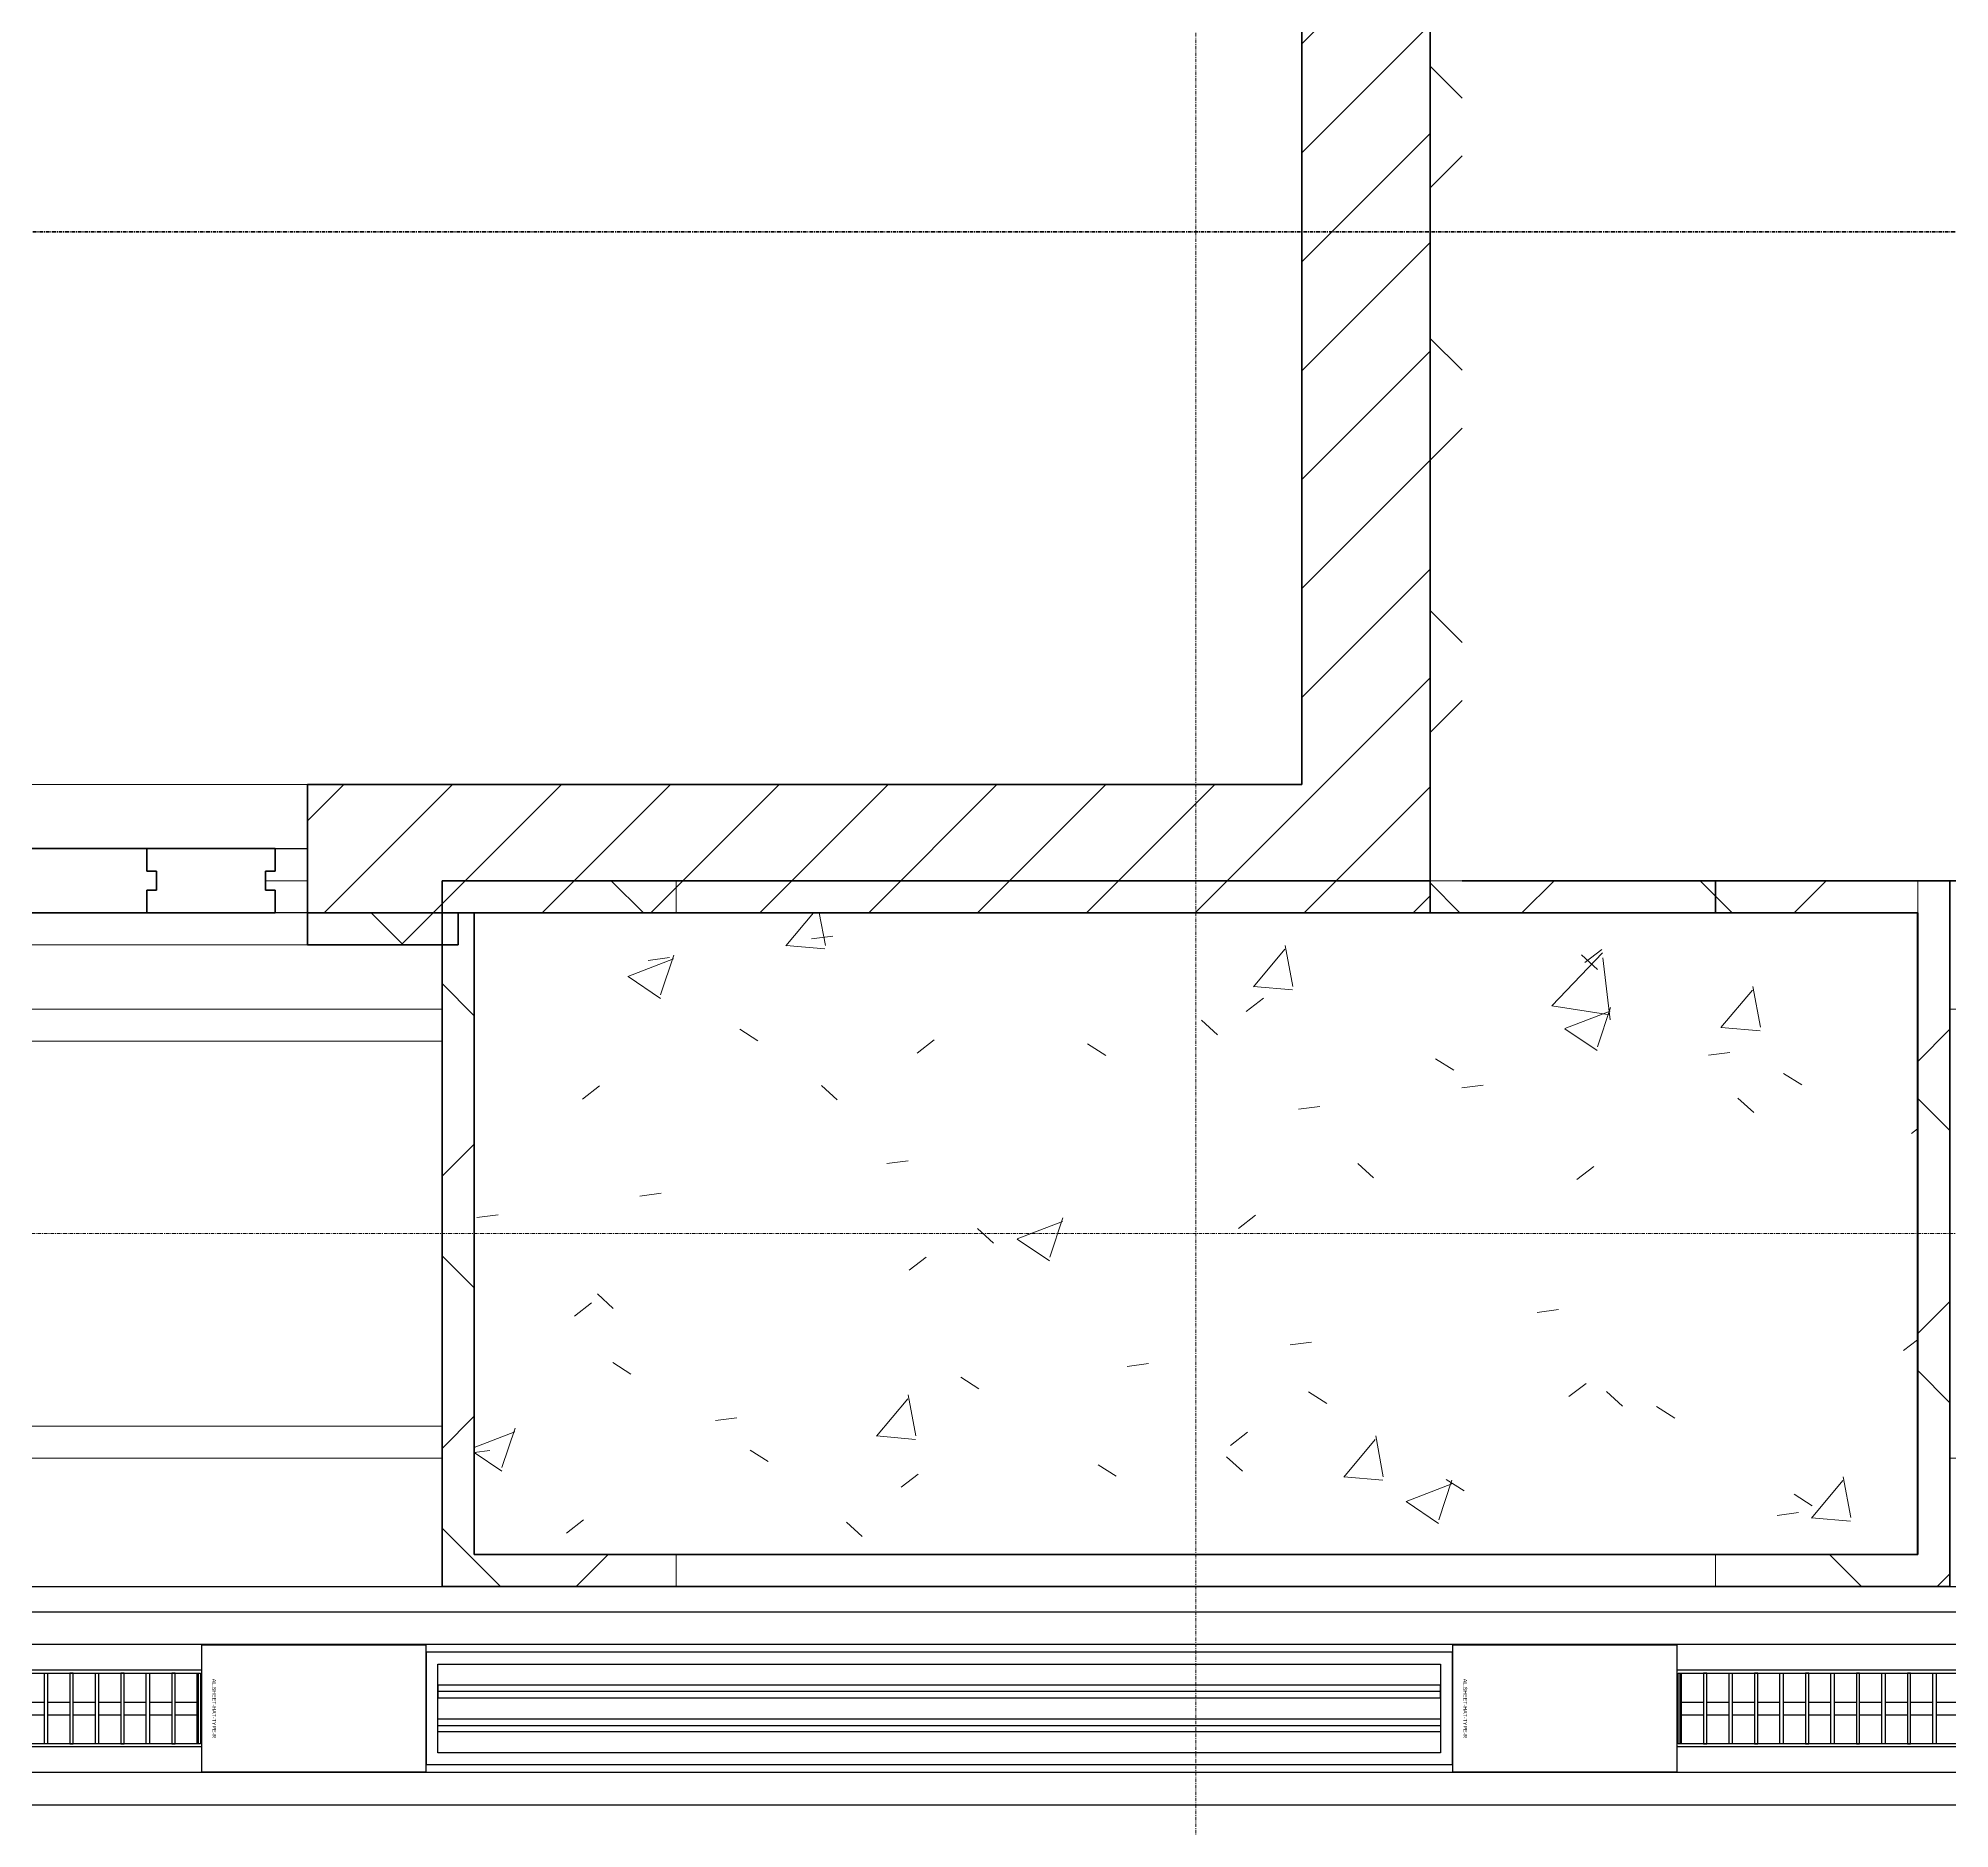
# Model space of a CAD drawing. Header units: millimetres. Extents: x -853228 to -744682, y -17776 to 32484.
# Drawn here: x -803487 to -800507, y 2652 to 5442 of the extents above; entities that cross this region are included whole.
import ezdxf
from ezdxf.enums import TextEntityAlignment as Align
from ezdxf.xclip import XClip

# ---------------------------------------------------------------- set-up
doc = ezdxf.new("R2010")
doc.units = ezdxf.units.MM
doc.header["$XCLIPFRAME"] = 0
doc.linetypes.add('DPA_Grid _ Level 100', pattern=[10, 5.5, -1.6, 1.3, -1.6])
for name, color, linetype in [('000 - WIPEOUT', 250, 'Continuous'), ('001 - ASCESSORIES', 251, 'Continuous'), ('008 - LIGHTING', 1, 'Continuous'), ('A04_TUBE SERIES', 2, 'Continuous'), ('A11_ALU.SOLID SHEET', 2, 'Continuous')]:
    doc.layers.add(name, color=color, linetype=linetype)
for name, color, linetype, lineweight in [('A-COLS', 5, 'Continuous', 70), ('A-COLS-E', 1, 'Continuous', 35), ('A-DOOR', 3, 'Continuous', 25), ('A-DOOR-E', 2, 'Continuous', 25), ('A-DOOR-FRAM', 3, 'Continuous', 25), ('A-FLOR-E', 2, 'Continuous', 35), ('A-GLAZ-CURT', 2, 'Continuous', 9), ('A-WALL', 5, 'Continuous', 35), ('A-WALL-FNSH', 2, 'Continuous', 35), ('A-WALL-PATT', 1, 'Continuous', 9), ('G-ANNO-SECL', 3, 'Continuous', 9), ('I-WALL-E', 2, 'Continuous', 35), ('S-GRID', 251, 'Continuous', 9), ('S-STRS-MBND', 2, 'Continuous', 35), ('WALL-E', 2, 'Continuous', 9)]:
    doc.layers.add(name, color=color, linetype=linetype, lineweight=lineweight)
pattern_1 = [(45, (0, 0), (-84.852814, 84.852814), [])]
pattern_2 = [(45, (0, 0), (-212.13203, 212.13203), []), (135, (0, 0), (-212.13203, -212.13203), [])]

# ---------------------------------------------------------------- blocks, each defined once
blk = doc.blocks.new('A33 - _Wall_ Access Panel 3000 x 3000-18927020-4281-01 ENLARGED LOWER PLATFORM LEVEL - REFLECTED CEILING PLAN - SHEET 2')
at = {"layer": 'A-DOOR'}
for p, q in [((571.7, 0), (1250, 0)), ((1250, 0), (1450, 0)), ((1250, -35), (1250, 0)), ((1250, 0), (1250, -35)), ((1450, 0), (1450, -35)), ((1265, -35), (1250, -35)), ((1250, -35), (1265, -35)), ((1265, -65), (1265, -35)), ((1265, -35), (1265, -65)), ((1450, -35), (1435, -35)), ((1435, -35), (1435, -65)), ((1250, -100), (1250, -65)), ((1250, -65), (1265, -65)), ((1265, -65), (1250, -65)), ((1250, -65), (1250, -100)), ((1435, -65), (1450, -65)), ((1450, -65), (1450, -100)), ((1250, -100), (571.7, -100)), ((1450, -100), (1250, -100))]:
    blk.add_line(p, q, dxfattribs=at)
at = {"layer": 'A-DOOR-E'}
for p, q in [((1250, 0), (571.7, 0)), ((571.7, 0), (1250, 0)), ((1250, 0), (571.7, 0)), ((571.7, 0), (1250, 0)), ((571.7, 0), (1250, 0)), ((571.7, 0), (1250, 0)), ((1250, 0), (571.7, 0)), ((1450, 0), (1250, 0)), ((1250, 0), (1250, -35)), ((1250, -35), (1250, 0)), ((1250, 0), (1250, -35)), ((1250, -35), (1250, 0)), ((1250, 0), (1250, -35)), ((1250, 0), (1250, -35)), ((1250, 0), (1250, -35)), ((1250, -35), (1250, 0)), ((1450, -35), (1450, 0)), ((1250, -35), (1265, -35)), ((1265, -35), (1250, -35)), ((1250, -35), (1265, -35)), ((1265, -35), (1250, -35)), ((1250, -35), (1265, -35)), ((1250, -35), (1265, -35)), ((1250, -35), (1265, -35)), ((1265, -35), (1250, -35)), ((1265, -35), (1265, -65)), ((1265, -65), (1265, -35)), ((1265, -35), (1265, -65)), ((1265, -65), (1265, -35)), ((1265, -35), (1265, -65)), ((1265, -35), (1265, -65)), ((1265, -35), (1265, -65)), ((1265, -65), (1265, -35)), ((1435, -65), (1435, -35)), ((1435, -35), (1450, -35)), ((1265, -65), (1250, -65)), ((1250, -65), (1250, -100)), ((1250, -100), (1250, -65)), ((1250, -65), (1265, -65)), ((1265, -65), (1250, -65)), ((1250, -65), (1250, -100)), ((1250, -100), (1250, -65)), ((1250, -65), (1265, -65)), ((1265, -65), (1250, -65)), ((1250, -65), (1250, -100)), ((1265, -65), (1250, -65)), ((1250, -65), (1250, -100)), ((1250, -65), (1250, -100)), ((1265, -65), (1250, -65)), ((1250, -100), (1250, -65)), ((1250, -65), (1265, -65)), ((1450, -65), (1435, -65)), ((1450, -100), (1450, -65)), ((571.7, -100), (1250, -100)), ((1250, -100), (571.7, -100)), ((571.7, -100), (1250, -100)), ((1250, -100), (571.7, -100)), ((1250, -100), (571.7, -100)), ((1250, -100), (571.7, -100)), ((571.7, -100), (1250, -100)), ((1250, -100), (1450, -100))]:
    blk.add_line(p, q, dxfattribs=at)
at = {"layer": 'A-DOOR-FRAM'}
for p, q in [((1450, 0), (1500, 0)), ((1450, -35), (1450, 0)), ((1500, 0), (1500, -100)), ((1435.2, -65), (1435.2, -35)), ((1435.2, -35), (1450, -35)), ((1450, -65), (1435.2, -65)), ((1450, -100), (1450, -65)), ((1500, -100), (1450, -100))]:
    blk.add_line(p, q, dxfattribs=at)
blk = doc.blocks.new('*U393')
at = {"layer": 'S-GRID', "linetype": 'DPA_Grid _ Level 100'}
for p, q in [((0, -21354.7), (0, 16961.2)), ((22800, 0), (-50209.7, 0))]:
    blk.add_line(p, q, dxfattribs=at)
blk = doc.blocks.new('System Panel - DPA-AR_Metal Ceiling Rectangular Panel-V31-4281-01 ENLARGED LOWER PLATFORM LEVEL - REFLECTED CEILING PLAN - SHEET 2')
at = {"layer": 'A-GLAZ-CURT'}
for p, q in [((-803132.4, 4129), (-803067.4, 4129)), ((-804982.3, 3929), (-804982.3, 4079)), ((-804982.3, 4029), (-804982.3, 3929)), ((-804982.3, 3929), (-802857.4, 3929)), ((-802857.4, 3929), (-804982.3, 3929))]:
    blk.add_line(p, q, dxfattribs=at)
blk = doc.blocks.new('System Panel - DPA-AR_Metal Ceiling Rectangular Panel-V21-4281-01 ENLARGED LOWER PLATFORM LEVEL - REFLECTED CEILING PLAN - SHEET 2')
at = {"layer": 'A-GLAZ-CURT'}
for p, q in [((-825657.4, 3229), (-827782.3, 3229)), ((-827782.3, 3229), (-827782.3, 3029)), ((-827782.3, 3029), (-827782.3, 3229)), ((-827782.3, 3229), (-825657.4, 3229)), ((-827782.3, 3029), (-825657.3, 3029)), ((-825657.3, 3029), (-827782.3, 3029))]:
    blk.add_line(p, q, dxfattribs=at)
blk = doc.blocks.new('System Panel - DPA-AR_Metal Ceiling Rectangular Panel-V22-4281-01 ENLARGED LOWER PLATFORM LEVEL - REFLECTED CEILING PLAN - SHEET 2')
at = {"layer": 'A-GLAZ-CURT'}
for p, q in [((-825657.4, 3879), (-827782.3, 3879)), ((-827782.3, 3879), (-827782.3, 3279)), ((-827782.3, 3279), (-827782.3, 3879)), ((-827782.3, 3879), (-825657.4, 3879)), ((-827782.3, 3279), (-825657.4, 3279)), ((-825657.4, 3279), (-827782.3, 3279))]:
    blk.add_line(p, q, dxfattribs=at)
blk = doc.blocks.new('System Panel - DPA-AR_Metal Ceiling Rectangular Panel-V32-4281-01 ENLARGED LOWER PLATFORM LEVEL - REFLECTED CEILING PLAN - SHEET 2')
at = {"layer": 'A-GLAZ-CURT'}
for p, q in [((-798382.4, 4129), (-800507.4, 4129)), ((-800507.4, 4129), (-798382.4, 4129)), ((-798382.4, 4129), (-798382.4, 3929)), ((-798382.4, 3929), (-798382.4, 4079)), ((-800507.3, 3929), (-798382.4, 3929)), ((-798382.4, 3929), (-800507.3, 3929))]:
    blk.add_line(p, q, dxfattribs=at)
blk = doc.blocks.new('System Panel - DPA-AR_Metal Ceiling Rectangular Panel-V17-4281-01 ENLARGED LOWER PLATFORM LEVEL - REFLECTED CEILING PLAN - SHEET 2')
at = {"layer": 'A-GLAZ-CURT'}
for p, q in [((-821182.4, 3229), (-823307.3, 3229)), ((-823307.3, 3229), (-821182.4, 3229)), ((-821182.4, 3029), (-821182.4, 3229)), ((-821182.4, 3229), (-821182.4, 3029)), ((-823307.4, 3029), (-821182.4, 3029)), ((-821182.4, 3029), (-823307.4, 3029))]:
    blk.add_line(p, q, dxfattribs=at)
blk = doc.blocks.new('*U516')
at = {"layer": 'A-GLAZ-CURT'}
for name, p in [('System Panel - DPA-AR_Metal Ceiling Rectangular Panel-V31-4281-01 ENLARGED LOWER PLATFORM LEVEL - REFLECTED CEILING PLAN - SHEET 2', (801682.4, -3579)), ('System Panel - DPA-AR_Metal Ceiling Rectangular Panel-V32-4281-01 ENLARGED LOWER PLATFORM LEVEL - REFLECTED CEILING PLAN - SHEET 2', (801682.4, -3579)), ('System Panel - DPA-AR_Metal Ceiling Rectangular Panel-V22-4281-01 ENLARGED LOWER PLATFORM LEVEL - REFLECTED CEILING PLAN - SHEET 2', (824482.4, -3579)), ('System Panel - DPA-AR_Metal Ceiling Rectangular Panel-V21-4281-01 ENLARGED LOWER PLATFORM LEVEL - REFLECTED CEILING PLAN - SHEET 2', (824482.4, -3579)), ('System Panel - DPA-AR_Metal Ceiling Rectangular Panel-V17-4281-01 ENLARGED LOWER PLATFORM LEVEL - REFLECTED CEILING PLAN - SHEET 2', (824482.4, -3579))]:
    blk.add_blockref(name, p, dxfattribs=at)
blk = doc.blocks.new('A33 - _Wall_ Access Panel 3000 x 3000-18927020-4180-01 LOWER PLATFORM LEVEL - REFLECTED CEILING PLAN')
at = {"layer": 'A-DOOR', "lineweight": 9}
for p, q in [((571.7, 0), (1250, 0)), ((1250, 0), (1450, 0)), ((1250, -35), (1250, 0)), ((1250, 0), (1250, -35)), ((1450, 0), (1450, -35)), ((1265, -35), (1250, -35)), ((1250, -35), (1265, -35)), ((1265, -65), (1265, -35)), ((1265, -35), (1265, -65)), ((1450, -35), (1435, -35)), ((1435, -35), (1435, -65)), ((1250, -100), (1250, -65)), ((1250, -65), (1265, -65)), ((1265, -65), (1250, -65)), ((1250, -65), (1250, -100)), ((1435, -65), (1450, -65)), ((1450, -65), (1450, -100)), ((1250, -100), (571.7, -100)), ((1450, -100), (1250, -100))]:
    blk.add_line(p, q, dxfattribs=at)
at = {"layer": 'A-DOOR-E'}
for p, q in [((1250, 0), (571.7, 0)), ((571.7, 0), (1250, 0)), ((1250, 0), (571.7, 0)), ((571.7, 0), (1250, 0)), ((571.7, 0), (1250, 0)), ((571.7, 0), (1250, 0)), ((1250, 0), (571.7, 0)), ((1450, 0), (1250, 0)), ((1250, 0), (1250, -35)), ((1250, -35), (1250, 0)), ((1250, 0), (1250, -35)), ((1250, -35), (1250, 0)), ((1250, 0), (1250, -35)), ((1250, 0), (1250, -35)), ((1250, 0), (1250, -35)), ((1250, -35), (1250, 0)), ((1450, -35), (1450, 0)), ((1250, -35), (1265, -35)), ((1265, -35), (1250, -35)), ((1250, -35), (1265, -35)), ((1265, -35), (1250, -35)), ((1250, -35), (1265, -35)), ((1250, -35), (1265, -35)), ((1250, -35), (1265, -35)), ((1265, -35), (1250, -35)), ((1265, -35), (1265, -65)), ((1265, -65), (1265, -35)), ((1265, -35), (1265, -65)), ((1265, -65), (1265, -35)), ((1265, -35), (1265, -65)), ((1265, -35), (1265, -65)), ((1265, -35), (1265, -65)), ((1265, -65), (1265, -35)), ((1435, -65), (1435, -35)), ((1435, -35), (1450, -35)), ((1265, -65), (1250, -65)), ((1250, -65), (1250, -100)), ((1250, -100), (1250, -65)), ((1250, -65), (1265, -65)), ((1265, -65), (1250, -65)), ((1250, -65), (1250, -100)), ((1250, -100), (1250, -65)), ((1250, -65), (1265, -65)), ((1265, -65), (1250, -65)), ((1250, -65), (1250, -100)), ((1265, -65), (1250, -65)), ((1250, -65), (1250, -100)), ((1250, -65), (1250, -100)), ((1265, -65), (1250, -65)), ((1250, -100), (1250, -65)), ((1250, -65), (1265, -65)), ((1450, -65), (1435, -65)), ((1450, -100), (1450, -65)), ((571.7, -100), (1250, -100)), ((1250, -100), (571.7, -100)), ((571.7, -100), (1250, -100)), ((1250, -100), (571.7, -100)), ((1250, -100), (571.7, -100)), ((1250, -100), (571.7, -100)), ((571.7, -100), (1250, -100)), ((1250, -100), (1450, -100))]:
    blk.add_line(p, q, dxfattribs=at)
at = {"layer": 'A-DOOR-FRAM'}
for p, q in [((1450, 0), (1500, 0)), ((1450, -35), (1450, 0)), ((1500, 0), (1500, -100)), ((1435.2, -65), (1435.2, -35)), ((1435.2, -35), (1450, -35)), ((1450, -65), (1435.2, -65)), ((1450, -100), (1450, -65)), ((1500, -100), (1450, -100))]:
    blk.add_line(p, q, dxfattribs=at)
blk = doc.blocks.new('C-1-PP19-AR-4180-01-B_20250908-040939_EXDOWNLIGHT')
at = {"layer": 'A-DOOR-E'}
blk.add_blockref('A33 - _Wall_ Access Panel 3000 x 3000-18927020-4180-01 LOWER PLATFORM LEVEL - REFLECTED CEILING PLAN', (-59885, 600), dxfattribs=at)
blk = doc.blocks.new('*U627')
at = {"color": 1}
blk.add_wipeout([(600, -60), (-600, -60), (-600, 60), (600, 60)], dxfattribs=at).dxf.layer = '000 - WIPEOUT'
at = {"layer": '001 - ASCESSORIES', "color": 0}
blk.add_lwpolyline([(600, -60), (-600, -60), (-600, 60), (600, 60)], close=True, dxfattribs=at)
at = {"layer": '001 - ASCESSORIES'}
for points in [[(-593.5, -55), (-598.5, -55), (-598.5, 55), (-593.5, 55)], [(595, -55), (-595, -55), (-595, 55), (595, 55)], [(-558.8, -55), (-553.8, -55), (-553.8, 55), (-558.8, 55)], [(-514, -55), (-519, -55), (-519, 55), (-514, 55)], [(-479.3, -55), (-474.3, -55), (-474.3, 55), (-479.3, 55)], [(-434.6, -55), (-439.6, -55), (-439.6, 55), (-434.6, 55)], [(-399.8, -55), (-394.8, -55), (-394.8, 55), (-399.8, 55)], [(-355.1, -55), (-360.1, -55), (-360.1, 55), (-355.1, 55)], [(-320.4, -55), (-315.4, -55), (-315.4, 55), (-320.4, 55)], [(-275.6, -55), (-280.6, -55), (-280.6, 55), (-275.6, 55)], [(-240.9, -55), (-235.9, -55), (-235.9, 55), (-240.9, 55)], [(-196.2, -55), (-201.2, -55), (-201.2, 55), (-196.2, 55)], [(-161.4, -55), (-156.4, -55), (-156.4, 55), (-161.4, 55)], [(-116.7, -55), (-121.7, -55), (-121.7, 55), (-116.7, 55)], [(-82, -55), (-77, -55), (-77, 55), (-82, 55)], [(-37.2, -55), (-42.2, -55), (-42.2, 55), (-37.2, 55)], [(-2.5, -55), (2.5, -55), (2.5, 55), (-2.5, 55)], [(42.2, -55), (37.2, -55), (37.2, 55), (42.2, 55)], [(77, -55), (82, -55), (82, 55), (77, 55)], [(121.7, -55), (116.7, -55), (116.7, 55), (121.7, 55)], [(156.4, -55), (161.4, -55), (161.4, 55), (156.4, 55)], [(201.2, -55), (196.2, -55), (196.2, 55), (201.2, 55)], [(235.9, -55), (240.9, -55), (240.9, 55), (235.9, 55)], [(280.6, -55), (275.6, -55), (275.6, 55), (280.6, 55)], [(315.4, -55), (320.4, -55), (320.4, 55), (315.4, 55)], [(360.1, -55), (355.1, -55), (355.1, 55), (360.1, 55)], [(394.8, -55), (399.8, -55), (399.8, 55), (394.8, 55)], [(439.6, -55), (434.6, -55), (434.6, 55), (439.6, 55)], [(474.3, -55), (479.3, -55), (479.3, 55), (474.3, 55)], [(519, -55), (514, -55), (514, 55), (519, 55)], [(553.8, -55), (558.8, -55), (558.8, 55), (553.8, 55)], [(598.5, -55), (593.5, -55), (593.5, 55), (598.5, 55)]]:
    blk.add_lwpolyline(points, close=True, dxfattribs=at)
for points in [[(-593.5, 10), (-558.8, 10)], [(-553.8, 10), (-519, 10)], [(-514, 10), (-479.3, 10)], [(-474.3, 10), (-439.6, 10)], [(-434.6, 10), (-399.8, 10)], [(-394.8, 10), (-360.1, 10)], [(-355.1, 10), (-320.4, 10)], [(-315.4, 10), (-280.6, 10)], [(-275.6, 10), (-240.9, 10)], [(-235.9, 10), (-201.2, 10)], [(-196.2, 10), (-161.4, 10)], [(-156.4, 10), (-121.7, 10)], [(-116.7, 10), (-82, 10)], [(-77, 10), (-42.2, 10)], [(-37.2, 10), (-2.5, 10)], [(2.5, 10), (37.2, 10)], [(42.2, 10), (77, 10)], [(82, 10), (116.7, 10)], [(121.7, 10), (156.4, 10)], [(161.4, 10), (196.2, 10)], [(201.2, 10), (235.9, 10)], [(240.9, 10), (275.6, 10)], [(280.6, 10), (315.4, 10)], [(320.4, 10), (355.1, 10)], [(360.1, 10), (394.8, 10)], [(399.8, 10), (434.6, 10)], [(439.6, 10), (474.3, 10)], [(479.3, 10), (514, 10)], [(519, 10), (553.8, 10)], [(558.8, 10), (593.5, 10)], [(-593.5, -10), (-558.8, -10)], [(-553.8, -10), (-519, -10)], [(-514, -10), (-479.3, -10)], [(-474.3, -10), (-439.6, -10)], [(-434.6, -10), (-399.8, -10)], [(-394.8, -10), (-360.1, -10)], [(-355.1, -10), (-320.4, -10)], [(-315.4, -10), (-280.6, -10)], [(-275.6, -10), (-240.9, -10)], [(-235.9, -10), (-201.2, -10)], [(-196.2, -10), (-161.4, -10)], [(-156.4, -10), (-121.7, -10)], [(-116.7, -10), (-82, -10)], [(-77, -10), (-42.2, -10)], [(-37.2, -10), (-2.5, -10)], [(2.5, -10), (37.2, -10)], [(42.2, -10), (77, -10)], [(82, -10), (116.7, -10)], [(121.7, -10), (156.4, -10)], [(161.4, -10), (196.2, -10)], [(201.2, -10), (235.9, -10)], [(240.9, -10), (275.6, -10)], [(280.6, -10), (315.4, -10)], [(320.4, -10), (355.1, -10)], [(360.1, -10), (394.8, -10)], [(399.8, -10), (434.6, -10)], [(439.6, -10), (474.3, -10)], [(479.3, -10), (514, -10)], [(519, -10), (553.8, -10)], [(558.8, -10), (593.5, -10)]]:
    blk.add_lwpolyline(points, dxfattribs=at)
blk = doc.blocks.new('*U629')
at = {"layer": '001 - ASCESSORIES', "color": 0, "linetype": 'ByBlock'}
blk.add_lwpolyline([(800, 87.5), (-800, 87.5), (-800, -87.5), (800, -87.5)], close=True, dxfattribs=at)
at = {"layer": '001 - ASCESSORIES', "linetype": 'ByBlock'}
for points in [[(-781.5, 69), (781.5, 69), (781.5, -69), (-781.5, -69)], [(781.5, 36.3), (-781.5, 36.3), (-781.5, 16.3), (781.5, 16.3)], [(-781.5, -16.3), (781.5, -16.3), (781.5, -36.3), (-781.5, -36.3)]]:
    blk.add_lwpolyline(points, close=True, dxfattribs=at)
for points in [[(781.5, 26.3), (-781.5, 26.3)], [(-781.5, -26.3), (781.5, -26.3)]]:
    blk.add_lwpolyline(points, dxfattribs=at)
blk = doc.blocks.new('*U880')
at = {"layer": 'A11_ALU.SOLID SHEET', "color": 0}
blk.add_lwpolyline([(350, -98.8), (350, 98.8), (0, 98.8), (0, -98.8)], close=True, dxfattribs=at)
at = {"layer": 'Defpoints', "color": 250}
blk.add_point((0, 0), dxfattribs=at)
blk.add_text('AL.SHEET-HAT-TYPE-R', height=6, rotation=270, dxfattribs=at).set_placement((15, 0), align=Align.BOTTOM_CENTER)
blk = doc.blocks.new('*U882')
blk.add_attdef('EXTR.OVL-LENGTH_', (-25, -59.1), '', height=5)
blk.add_wipeout([(-25, 0), (25, 0), (25, 67400), (-25, 67400)]).dxf.layer = '000 - WIPEOUT'
at = {"layer": 'A04_TUBE SERIES', "color": 0}
blk.add_lwpolyline([(-25, 0), (25, 0), (25, 67400), (-25, 67400)], close=True, dxfattribs=at)
blk = doc.blocks.new('*U883')
blk.add_attdef('EXTR.OVL-LENGTH_', (-25, -59.1), '', height=5)
blk.add_wipeout([(-25, 0), (25, 0), (25, 67400), (-25, 67400)]).dxf.layer = '000 - WIPEOUT'
at = {"layer": 'A04_TUBE SERIES', "color": 0}
blk.add_lwpolyline([(-25, 0), (25, 0), (25, 67400), (-25, 67400)], close=True, dxfattribs=at)
blk = doc.blocks.new('*U986')
blk.add_lwpolyline([(-107450, -550), (27650, -550), (27650, -3480), (-107450, -3480)], close=True)
at = {"layer": '008 - LIGHTING'}
blk.add_blockref('*U629', (-57400, -740), dxfattribs=at)
blk.add_blockref('*U629', (-57400, -740), dxfattribs=at)
blk.add_blockref('*U629', (-57400, -740), dxfattribs=at)
at = {"layer": 'A11_ALU.SOLID SHEET', "color": 1}
for p in [(-58550, -740), (-56600, -740)]:
    blk.add_blockref('*U880', p, dxfattribs=at)
at = {"layer": '008 - LIGHTING'}
for p in [(-59150, -740), (-55650, -740)]:
    blk.add_blockref('*U627', p, dxfattribs=at)
at = {"layer": 'A04_TUBE SERIES', "linetype": 'ByBlock', "rotation": 270}
for name, p in [('*U883', (-107350, -615)), ('*U882', (-107350, -865))]:
    blk.add_blockref(name, p, dxfattribs=at)
at = {"layer": '008 - LIGHTING'}
for p in [(-59150, -740), (-55650, -740)]:
    blk.add_blockref('*U627', p, dxfattribs=at)
for p in [(-59150, -740), (-55650, -740)]:
    blk.add_blockref('*U627', p, dxfattribs=at)

msp = doc.modelspace()

# ---------------------------------------------------------------- block references
ref = msp.add_blockref('*U986', (-744682.4, 3579))
XClip(ref).set_block_clipping_path([(-104690.1238047113, -9620.0077451946), (-34092.6543255158, 14393.0014498748)])

# ---------------------------------------------------------------- next in the draw order: hatches: boundary and pattern name
at = {"layer": 'A-COLS-E', "lineweight": 9}
h = msp.add_hatch(dxfattribs=at)
h.set_pattern_fill('FP_1', color=256, style=0, pattern_type=2)
h.set_pattern_definition([(50, (0, 0), (728.7365, -63.75582), [76.2, -838.2]), (355, (0, 0), (-140.9716, 764.2276), [60.96, -670.56]), (100.451, (60.7, -5.3), (587.77, 700.46675), [64.76, -712.36]), (46.184, (0, 203.2), (1084.3162, -168.171), [114.3, -1257.3]), (96.636, (90.4, 189.2), (949.6099, 989.7098), [97.14, -1068.54]), (351.184, (0, 203.2), (949.6206, 989.7012), [91.44, -1005.84]), (21, (101.6, 152.4), (606.45787, -409.06057), [76.2, -838.2]), (326, (101.6, 152.4), (247.20834, 736.7529), [60.96, -670.56]), (71.451, (152.14, 118.3), (853.66825, 327.6855), [64.76, -712.36]), (37.5, (0, 0), (12.35469, 338.22012), [33.528, -628.904, 33.528, -647.192, -673.1]), (37.5, (0, 0), (12.35469, 338.22012), [-1343.152, 33.528, -639.572]), (7.5, (0, 0), (267.27887, 400.72213), [33.528, -354.584, 33.528, -613.664, -256.54]), (7.5, (0, 0), (267.27887, 400.72213), [-1035.304, 33.528, -223.012]), (327.5, (-226.57, 0), (542.36333, -22.91534), [33.528, -220.472, 33.528, -758.952, -1051.56]), (327.5, (-226.57, 0), (542.36333, -22.91534), [-1046.48, 33.528, -1018.032]), (317.5, (-328.17, 0), (592.51696, 101.7071), [33.528, -296.672, 33.528, -492.76, -746.76]), (317.5, (-328.17, 0), (592.51696, 101.7071), [-856.488, 33.528, -713.232])])
h.paths.add_polyline_path([(-800557.4, 3079), (-800557.4, 4079), (-802807.4, 4079), (-802807.4, 3079), (-800836.7, 3079)])
at = {"layer": 'A-WALL-PATT', "lineweight": 9}
h = msp.add_hatch(dxfattribs=at)
h.set_pattern_fill('FP_2', color=256, style=0, pattern_type=2)
h.set_pattern_definition(pattern_1)
h.paths.add_polyline_path([(-801317.4, 4079), (-801317.4, 8144), (-801517.4, 8144), (-801517.4, 4079)])
h = msp.add_hatch(dxfattribs=at)
h.set_pattern_fill('FP_3', color=256, style=0, pattern_type=2)
h.set_pattern_definition(pattern_2)
h.paths.add_polyline_path([(-801317.4, 4129), (-801267.6, 4129.5), (-801267.6, 7944), (-801317.4, 7944), (-801317.4, 4252.7)])
h = msp.add_hatch(dxfattribs=at)
h.set_pattern_fill('FP_2', color=256, style=0, pattern_type=2)
h.set_pattern_definition(pattern_1)
h.paths.add_polyline_path([(-801939.8, 4079), (-801517.4, 4079), (-801517.4, 4279), (-803067.4, 4279), (-803067.4, 4079), (-802832.3, 4079)])
h.paths.add_polyline_path([(-806352.2, 4079), (-806067.4, 4079), (-806067.4, 4279), (-813937.3, 4279), (-813937.3, 4079), (-811582.4, 4079), (-811582.4, 4129), (-810382.4, 4129), (-810382.4, 4079), (-807455.3, 4079)])
h = msp.add_hatch(dxfattribs=at)
h.set_pattern_fill('FP_3', color=256, style=0, pattern_type=2)
h.set_pattern_definition(pattern_2)
h.paths.add_polyline_path([(-802857.4, 3029), (-802807.4, 3029), (-802807.4, 4129), (-802857.4, 4129), (-802857.4, 3752.5)])
h = msp.add_hatch(dxfattribs=at)
h.set_pattern_fill('FP_3', color=256, style=0, pattern_type=2)
h.set_pattern_definition(pattern_2)
h.paths.add_polyline_path([(-800872.3, 4079), (-800557.3, 4079), (-800557.3, 4129), (-800872.3, 4129)])
h.paths.add_polyline_path([(-802492.3, 4079), (-802492.3, 4129), (-802807.4, 4129), (-802807.4, 4079)])
h = msp.add_hatch(dxfattribs=at)
h.set_pattern_fill('FP_3', color=256, style=0, pattern_type=2)
h.set_pattern_definition(pattern_2)
h.paths.add_polyline_path([(-801267.6, 4079), (-800557.3, 4079), (-800557.3, 4129), (-801317.4, 4129), (-801317.4, 4079)])
h = msp.add_hatch(dxfattribs=at)
h.set_pattern_fill('FP_3', color=256, style=0, pattern_type=2)
h.set_pattern_definition(pattern_2)
h.paths.add_polyline_path([(-800557.3, 3079), (-800507.3, 3079), (-800507.3, 4129), (-800557.3, 4129), (-800557.3, 3752.5)])
h = msp.add_hatch(dxfattribs=at)
h.set_pattern_fill('FP_3', color=256, style=0, pattern_type=2)
h.set_pattern_definition(pattern_2)
h.paths.add_polyline_path([(-802832.3, 4029), (-802832.3, 4079), (-803067.4, 4079), (-803067.4, 4029), (-803042.9, 4029)])
h.paths.add_polyline_path([(-806352.2, 4029), (-806067.4, 4029), (-806067.4, 4079), (-810382.4, 4079), (-810382.4, 4039), (-811438.4, 4039), (-811416, 4029), (-807455.3, 4029)])
h.paths.add_polyline_path([(-811932.4, 4029), (-811526.3, 4029), (-811548.7, 4039), (-811582.4, 4039), (-811582.4, 4079), (-811932.4, 4079)])
h = msp.add_hatch(dxfattribs=at)
h.set_pattern_fill('FP_3', color=256, style=0, pattern_type=2)
h.set_pattern_definition(pattern_2)
h.paths.add_polyline_path([(-800872.3, 3029), (-800507.3, 3029), (-800507.3, 3079), (-800872.3, 3079)])
h.paths.add_polyline_path([(-802492.3, 3029), (-802492.3, 3079), (-802807.4, 3079), (-802807.4, 3029)])

# ---------------------------------------------------------------- next in the draw order: linework, layer by layer
msp.add_spline([(-835882.4, 3579), (-801682.4, 12088.5), (-758836, 27096.5), (-744682.4, 3579)], degree=3)
at = {"layer": 'A-COLS'}
for p, q in [((-802807.4, 3079), (-802807.4, 4079)), ((-802807.4, 4079), (-800557.4, 4079)), ((-800557.4, 4079), (-800557.4, 3079)), ((-800557.4, 3079), (-802807.4, 3079))]:
    msp.add_line(p, q, dxfattribs=at)
at = {"layer": 'A-FLOR-E'}
for p, q in [((-801317.4, 7944), (-801317.4, 4129)), ((-801317.4, 4129), (-801317.4, 7944)), ((-801267.4, 4079), (-801317.4, 4079))]:
    msp.add_line(p, q, dxfattribs=at)
at = {"layer": 'A-WALL', "color": 7, "lineweight": 70}
for p, q in [((-801517.4, 4279), (-801517.4, 7944)), ((-801317.4, 7894), (-801317.4, 4252.7)), ((-801317.4, 4252.7), (-801317.4, 7894)), ((-803067.4, 4179), (-803067.4, 4279)), ((-803067.4, 4279), (-801517.4, 4279)), ((-801317.4, 4252.7), (-801317.4, 4129)), ((-801317.4, 4129), (-801317.4, 4252.7)), ((-803067.4, 4079), (-803067.4, 4179)), ((-801317.4, 4079), (-801317.4, 4129)), ((-801317.4, 4129), (-801317.4, 4079)), ((-802832.3, 4079), (-803067.4, 4079)), ((-803067.4, 4079), (-802832.3, 4079)), ((-801517.4, 4079), (-802832.3, 4079)), ((-801317.4, 4079), (-801517.4, 4079))]:
    msp.add_line(p, q, dxfattribs=at)
at = {"layer": 'A-WALL', "lineweight": 9}
for p, q in [((-802492.3, 4129), (-802492.3, 4079)), ((-802492.3, 4079), (-802492.3, 4129)), ((-800872.3, 4129), (-800557.3, 4129)), ((-800872.3, 4079), (-801317.4, 4079)), ((-800872.3, 4079), (-801317.4, 4079)), ((-800557.3, 4079), (-800872.3, 4079)), ((-802492.3, 3079), (-802492.3, 3029)), ((-802492.3, 3029), (-802492.3, 3079)), ((-800872.3, 3029), (-800872.3, 3079)), ((-800872.3, 3079), (-800872.3, 3029))]:
    msp.add_line(p, q, dxfattribs=at)
at = {"layer": 'A-WALL-FNSH', "color": 250}
for p, q in [((-802857.4, 3029), (-802857.4, 4129)), ((-802857.4, 4129), (-802807.4, 4129)), ((-802807.4, 4129), (-802492.3, 4129)), ((-802492.3, 4129), (-801317.4, 4129)), ((-801267.4, 4129), (-800872.3, 4129)), ((-801267.4, 4129), (-800872.3, 4129)), ((-800872.3, 4079), (-800872.3, 4129)), ((-800872.3, 4129), (-800872.3, 4079)), ((-800557.3, 4129), (-800507.3, 4129)), ((-800507.3, 4129), (-800507.3, 3079)), ((-803067.4, 4029), (-803067.4, 4079)), ((-802832.3, 4079), (-802832.3, 4029)), ((-802807.4, 4079), (-802807.4, 3079)), ((-802492.3, 4079), (-802807.4, 4079)), ((-801317.4, 4079), (-802492.3, 4079)), ((-800557.3, 3079), (-800557.3, 4079)), ((-802832.3, 4029), (-803067.4, 4029)), ((-802807.4, 3079), (-802492.3, 3079)), ((-802492.3, 3079), (-800872.3, 3079)), ((-800872.3, 3079), (-800557.3, 3079)), ((-800507.3, 3079), (-800507.3, 3029)), ((-802807.4, 3029), (-802857.4, 3029)), ((-802492.3, 3029), (-802807.4, 3029)), ((-800872.3, 3029), (-802492.3, 3029)), ((-800507.3, 3029), (-800872.3, 3029))]:
    msp.add_line(p, q, dxfattribs=at)
at = {"layer": 'G-ANNO-SECL', "linetype": 'DPA_Grid _ Level 100', "lineweight": 50}
msp.add_line((-851364.9, 5139.9), (-776603.8, 5139.9), dxfattribs=at)
at = {"layer": 'I-WALL-E'}
for p, q in [((-801317.4, 7919), (-801317.4, 4153.8)), ((-801317.4, 4153.8), (-801317.4, 7919))]:
    msp.add_line(p, q, dxfattribs=at)
at = {"layer": 'S-STRS-MBND'}
msp.add_line((-801267.4, 4129), (-798967.4, 4129), dxfattribs=at)
at = {"layer": 'WALL-E'}
for p, q in [((-801317.4, 7944), (-801317.4, 4129)), ((-801317.4, 4129), (-801317.4, 7944)), ((-801317.4, 4129), (-801317.4, 7944)), ((-801317.4, 7944), (-801317.4, 4129)), ((-803067.4, 4279), (-806067.4, 4279)), ((-803067.4, 4079), (-803067.4, 4279)), ((-801317.4, 4129), (-801267.4, 4129)), ((-800872.3, 4129), (-801317.4, 4129)), ((-800872.3, 4129), (-800557.3, 4129)), ((-800557.3, 4129), (-800557.3, 4079)), ((-803067.4, 4029), (-803067.4, 4079)), ((-802492.3, 4079), (-800872.3, 4079)), ((-800872.3, 4079), (-801317.4, 4079)), ((-800557.3, 4079), (-800872.3, 4079)), ((-806067.4, 4029), (-803067.4, 4029)), ((-800872.3, 3079), (-802492.3, 3079)), ((-802492.3, 3029), (-800872.3, 3029))]:
    msp.add_line(p, q, dxfattribs=at)

# ---------------------------------------------------------------- next in the draw order: block references
for name in ['*U393', '*U516']:
    msp.add_blockref(name, (-801682.4, 3579))
ref = msp.add_blockref('C-1-PP19-AR-4180-01-B_20250908-040939_EXDOWNLIGHT', (-744682.4, 3579))
XClip(ref).set_block_clipping_path([(-104690.1238047113, -9620.0077451946), (-34092.6543255158, 14393.0014498748)])
at = {"layer": 'A-DOOR-E'}
msp.add_blockref('A33 - _Wall_ Access Panel 3000 x 3000-18927020-4281-01 ENLARGED LOWER PLATFORM LEVEL - REFLECTED CEILING PLAN - SHEET 2', (-804567.4, 4179), dxfattribs=at)

doc.saveas('drawing.dxf')
